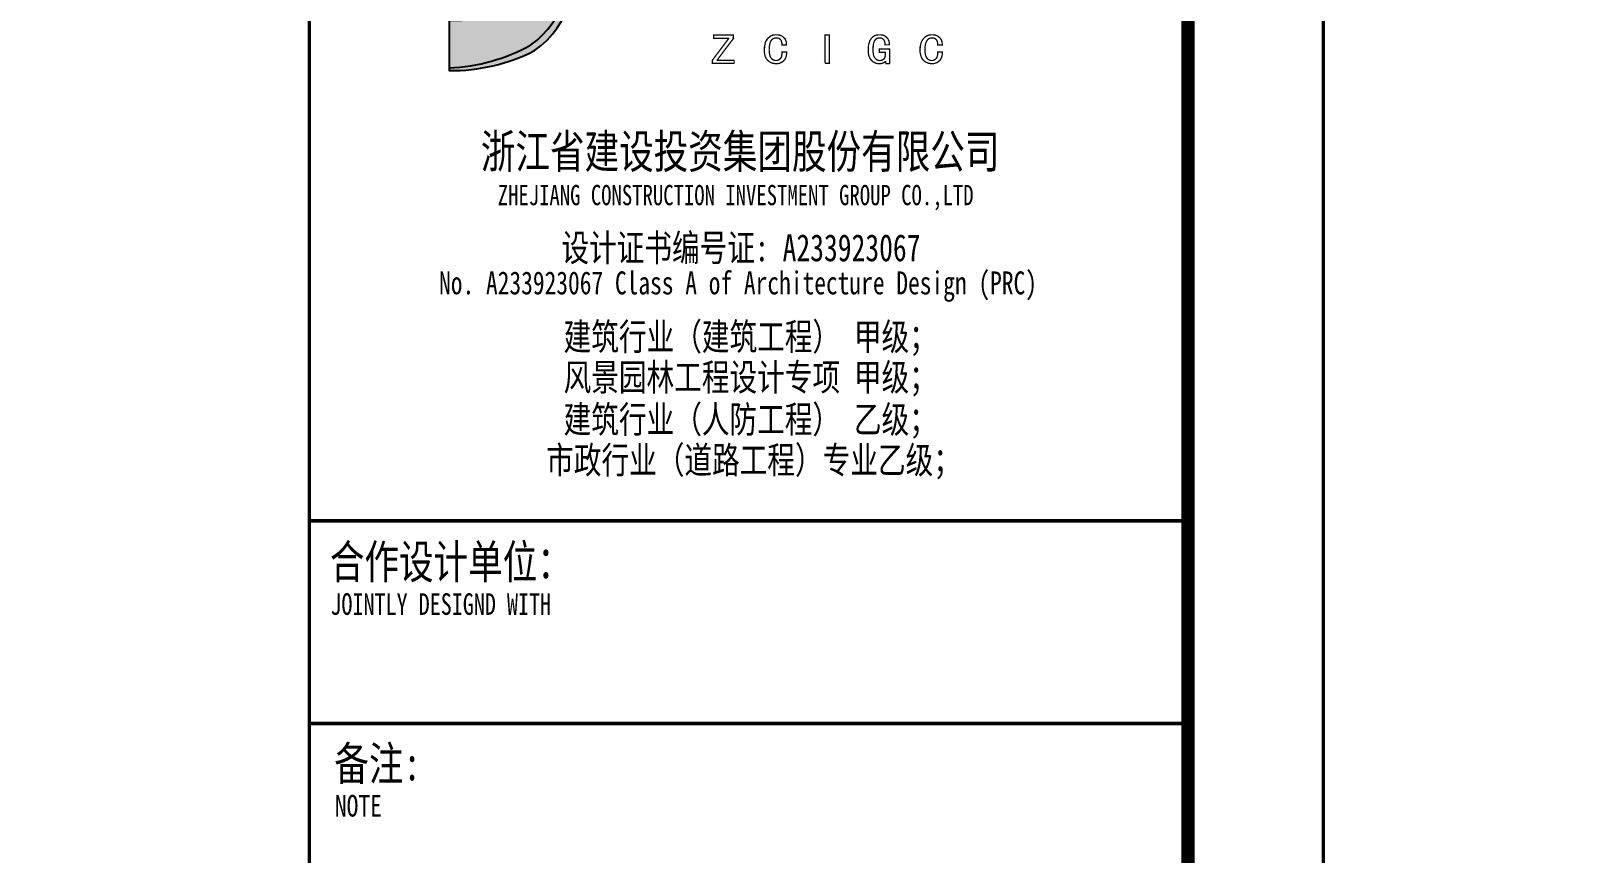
# Model space of a CAD drawing. Extents: x 1738711 to 2346805, y 1189731 to 2516152.
# Drawn here: x 2019203 to 2024911, y 1307090 to 1310133 of the extents above; entities that cross this region are included whole.
import ezdxf
from ezdxf.enums import TextEntityAlignment as Align

# ---------------------------------------------------------------- set-up
doc = ezdxf.new("R2010")
doc.units = 0
doc.header["$LTSCALE"] = 1000
doc.header["$MEASUREMENT"] = 0
doc.layers.add('A-文字', color=7, linetype='Continuous')
doc.layers.add('TK', color=4, linetype='Continuous')
doc.styles.add('宋体', font='SIMSUN.TTF', dxfattribs={"width": 0.75})
doc.styles.add('黑体', font='simhei_0.ttf', dxfattribs={"width": 0.9})

# ---------------------------------------------------------------- blocks, each defined once
blk = doc.blocks.new('资质')
h = blk.add_hatch(color=172)
h.dxf.hatch_style = 1
edge = h.paths.add_edge_path()
edge.add_arc((1560, 4326), 584, 319.0868, 358.9838, ccw=False)
edge.add_arc((1305, 4938), 1215, 269.0491, 305.0252, ccw=False)
edge.add_line((1284, 3723), (1284, 3353))
edge.add_arc((1232, 4706), 1354, 272.2027, 299.0239)
edge.add_arc((1467, 4096), 712, 306.3432, 377.9475)
h = blk.add_hatch(color=172)
h.dxf.hatch_style = 1
edge = h.paths.add_edge_path()
edge.add_arc((1548, 4309), 596, -40.4752, 0.596, ccw=False)
edge.add_arc((1305, 4917), 1215, 269.0491, 305.0252, ccw=False)
edge.add_line((1284, 3702), (1284, 3332))
edge.add_arc((1299, 4693), 1361, 269.4018, 296.9937)
edge.add_arc((1525, 4036), 680, 305.1311, 384.2469)
at = {"color": 172}
for points in [[(2145, 4315, -0.175863), (2002, 3943, -0.158277), (1284, 3723), (1284, 3353, 0.117567), (1889, 3522, 0.323012)], [(2145, 4315, -0.18115), (2002, 3922, -0.158277), (1284, 3702), (1284, 3332, 0.120977), (1916, 3480, 0.359607)]]:
    blk.add_lwpolyline(points, format="xyb", close=True, dxfattribs=at)
at = {"layer": 'A-文字', "const_width": 9.6}
for points in [[(3296, 3386), (3328, 3386), (3391, 3386), (3391, 3386), (3392, 3387), (3392, 3387), (3392, 3396), (3392, 3400), (3392, 3409), (3342, 3409), (3317, 3409), (3267, 3409), (3267, 3410), (3267, 3410), (3267, 3411), (3315, 3475), (3339, 3507), (3387, 3570), (3386, 3571), (3387, 3571), (3387, 3571), (3387, 3581), (3387, 3585), (3387, 3595), (3329, 3595), (3299, 3595), (3241, 3595), (3241, 3586), (3241, 3581), (3241, 3572), (3284, 3572), (3306, 3572), (3349, 3572), (3349, 3572), (3350, 3572), (3350, 3572), (3351, 3572), (3352, 3572), (3352, 3571), (3352, 3570), (3352, 3570), (3351, 3569), (3303, 3505), (3279, 3473), (3231, 3409), (3231, 3401), (3231, 3396), (3231, 3387), (3232, 3387), (3232, 3387), (3232, 3386)], [(3703, 3383), (3703, 3383), (3703, 3384), (3708, 3384), (3710, 3384), (3714, 3384), (3722, 3385), (3725, 3386), (3733, 3389), (3739, 3391), (3742, 3393), (3747, 3396), (3753, 3400), (3756, 3402), (3760, 3407), (3762, 3410), (3764, 3411), (3766, 3413), (3770, 3420), (3771, 3423), (3774, 3430), (3775, 3432), (3775, 3433), (3776, 3435), (3777, 3439), (3777, 3440), (3778, 3443), (3779, 3449), (3779, 3451), (3780, 3457), (3780, 3460), (3780, 3462), (3780, 3465), (3781, 3466), (3781, 3467), (3780, 3468), (3780, 3469), (3780, 3469), (3779, 3469), (3766, 3469), (3760, 3469), (3747, 3469), (3747, 3469), (3746, 3469), (3746, 3469), (3746, 3465), (3746, 3463), (3746, 3459), (3746, 3459), (3746, 3459), (3745, 3459), (3745, 3456), (3745, 3454), (3745, 3451), (3744, 3450), (3744, 3449), (3744, 3447), (3744, 3444), (3744, 3443), (3743, 3440), (3742, 3435), (3741, 3432), (3738, 3427), (3736, 3424), (3735, 3422), (3732, 3419), (3729, 3417), (3728, 3416), (3726, 3414), (3721, 3411), (3718, 3410), (3712, 3408), (3707, 3407), (3705, 3407), (3699, 3407), (3694, 3407), (3691, 3408), (3686, 3410), (3682, 3411), (3680, 3412), (3676, 3415), (3672, 3417), (3671, 3419), (3668, 3422), (3666, 3424), (3665, 3425), (3663, 3427), (3660, 3433), (3659, 3437), (3657, 3443), (3656, 3446), (3656, 3447), (3655, 3449), (3655, 3452), (3654, 3453), (3654, 3456), (3653, 3460), (3653, 3462), (3652, 3467), (3652, 3471), (3652, 3473), (3652, 3478), (3652, 3478), (3652, 3478), (3651, 3478), (3651, 3485), (3651, 3488), (3651, 3495), (3652, 3495), (3652, 3495), (3652, 3495), (3652, 3500), (3652, 3503), (3652, 3507), (3652, 3507), (3652, 3507), (3653, 3507), (3653, 3509), (3653, 3510), (3653, 3512), (3653, 3513), (3653, 3513), (3653, 3514), (3654, 3518), (3654, 3520), (3654, 3523), (3656, 3531), (3657, 3535), (3660, 3543), (3662, 3546), (3663, 3548), (3664, 3552), (3668, 3556), (3669, 3559), (3673, 3563), (3677, 3566), (3680, 3568), (3685, 3570), (3688, 3571), (3690, 3572), (3693, 3573), (3695, 3573), (3696, 3573), (3697, 3574), (3703, 3574), (3706, 3574), (3711, 3574), (3717, 3573), (3720, 3572), (3726, 3569), (3727, 3568), (3728, 3568), (3729, 3567), (3732, 3564), (3733, 3563), (3736, 3561), (3739, 3556), (3741, 3553), (3742, 3547), (3743, 3545), (3743, 3544), (3744, 3543), (3744, 3537), (3745, 3535), (3746, 3529), (3746, 3526), (3746, 3524), (3746, 3521), (3759, 3521), (3766, 3521), (3779, 3521), (3779, 3521), (3779, 3521), (3779, 3521), (3779, 3525), (3779, 3527), (3779, 3530), (3779, 3530), (3779, 3530), (3779, 3530), (3779, 3533), (3779, 3534), (3779, 3537), (3778, 3543), (3777, 3546), (3775, 3552), (3774, 3554), (3774, 3555), (3773, 3557), (3772, 3560), (3771, 3561), (3770, 3564), (3769, 3565), (3769, 3566), (3767, 3567), (3768, 3568), (3767, 3568), (3766, 3569), (3764, 3572), (3762, 3574), (3759, 3577), (3755, 3580), (3753, 3581), (3750, 3585), (3744, 3588), (3742, 3589), (3736, 3592), (3735, 3592), (3734, 3592), (3733, 3593), (3732, 3594), (3732, 3594), (3731, 3594), (3728, 3595), (3726, 3595), (3723, 3596), (3719, 3596), (3717, 3596), (3713, 3597), (3706, 3597), (3702, 3597), (3695, 3597), (3685, 3596), (3680, 3595), (3671, 3591), (3666, 3589), (3663, 3588), (3659, 3585), (3657, 3584), (3656, 3584), (3655, 3582), (3650, 3579), (3648, 3577), (3643, 3573), (3639, 3567), (3637, 3564), (3632, 3559), (3632, 3558), (3632, 3557), (3631, 3557), (3629, 3553), (3629, 3552), (3627, 3549), (3623, 3540), (3622, 3535), (3620, 3526), (3619, 3523), (3619, 3522), (3618, 3519), (3618, 3516), (3618, 3514), (3617, 3511), (3617, 3508), (3617, 3507), (3617, 3504), (3616, 3504), (3616, 3504), (3616, 3504), (3616, 3500), (3616, 3498), (3616, 3493), (3616, 3493), (3616, 3493), (3615, 3493), (3615, 3486), (3615, 3483), (3615, 3475), (3616, 3475), (3616, 3475), (3616, 3475), (3616, 3472), (3616, 3470), (3616, 3466), (3617, 3456), (3619, 3450), (3621, 3440), (3623, 3433), (3625, 3430), (3628, 3424), (3629, 3422), (3630, 3421), (3632, 3419), (3634, 3416), (3634, 3415), (3636, 3412), (3639, 3409), (3640, 3408), (3643, 3406), (3646, 3403), (3648, 3402), (3651, 3399), (3652, 3399), (3653, 3398), (3653, 3398), (3660, 3393), (3663, 3392), (3671, 3389), (3674, 3388), (3676, 3387), (3679, 3386), (3682, 3386), (3683, 3386), (3686, 3385), (3688, 3385), (3689, 3385), (3691, 3384), (3695, 3384), (3698, 3384), (3702, 3384), (3702, 3384), (3702, 3384), (3702, 3383)], [(4076, 3386), (4083, 3386), (4096, 3386), (4096, 3387), (4097, 3387), (4097, 3388), (4097, 3470), (4097, 3511), (4097, 3594), (4097, 3594), (4097, 3594), (4097, 3595), (4083, 3595), (4076, 3595), (4063, 3595), (4063, 3511), (4063, 3470), (4063, 3387), (4063, 3387), (4064, 3386), (4063, 3386)], [(4465, 3383), (4466, 3383), (4466, 3384), (4470, 3384), (4472, 3384), (4476, 3384), (4483, 3385), (4487, 3386), (4494, 3389), (4499, 3391), (4501, 3392), (4506, 3396), (4508, 3397), (4508, 3398), (4510, 3399), (4511, 3399), (4512, 3399), (4512, 3399), (4512, 3396), (4512, 3395), (4513, 3393), (4514, 3390), (4514, 3389), (4515, 3385), (4515, 3385), (4515, 3385), (4516, 3384), (4516, 3384), (4517, 3384), (4517, 3383), (4526, 3383), (4531, 3383), (4540, 3383), (4541, 3384), (4541, 3384), (4542, 3385), (4542, 3427), (4542, 3448), (4542, 3490), (4541, 3490), (4541, 3491), (4540, 3491), (4510, 3491), (4495, 3491), (4466, 3491), (4466, 3491), (4465, 3491), (4465, 3491), (4465, 3482), (4465, 3477), (4465, 3468), (4483, 3468), (4492, 3468), (4510, 3468), (4510, 3468), (4511, 3467), (4511, 3467), (4511, 3458), (4511, 3453), (4511, 3444), (4510, 3438), (4509, 3436), (4507, 3430), (4506, 3427), (4505, 3426), (4504, 3423), (4503, 3423), (4503, 3422), (4503, 3421), (4500, 3419), (4499, 3418), (4496, 3415), (4492, 3412), (4489, 3411), (4484, 3409), (4482, 3408), (4480, 3408), (4478, 3407), (4475, 3407), (4474, 3407), (4472, 3407), (4470, 3406), (4468, 3406), (4466, 3407), (4462, 3407), (4460, 3408), (4455, 3409), (4450, 3411), (4448, 3413), (4443, 3416), (4442, 3417), (4442, 3417), (4441, 3418), (4438, 3420), (4437, 3421), (4435, 3424), (4433, 3427), (4431, 3429), (4429, 3432), (4426, 3439), (4425, 3442), (4423, 3449), (4423, 3452), (4422, 3453), (4422, 3456), (4422, 3460), (4421, 3462), (4420, 3467), (4420, 3471), (4420, 3473), (4420, 3478), (4420, 3478), (4420, 3478), (4420, 3478), (4420, 3485), (4420, 3489), (4420, 3496), (4420, 3496), (4420, 3496), (4420, 3496), (4420, 3501), (4420, 3504), (4420, 3509), (4420, 3509), (4421, 3509), (4421, 3509), (4421, 3512), (4421, 3513), (4421, 3516), (4422, 3526), (4423, 3531), (4426, 3540), (4426, 3542), (4426, 3543), (4427, 3544), (4429, 3549), (4430, 3552), (4433, 3556), (4434, 3557), (4434, 3558), (4435, 3559), (4438, 3562), (4439, 3564), (4442, 3566), (4445, 3568), (4446, 3569), (4449, 3571), (4450, 3571), (4451, 3571), (4452, 3572), (4454, 3572), (4455, 3572), (4457, 3573), (4458, 3573), (4460, 3573), (4461, 3574), (4467, 3574), (4469, 3574), (4475, 3574), (4481, 3573), (4484, 3572), (4489, 3569), (4493, 3566), (4495, 3565), (4498, 3561), (4502, 3556), (4503, 3553), (4505, 3547), (4506, 3543), (4506, 3541), (4508, 3537), (4507, 3535), (4507, 3534), (4508, 3531), (4508, 3528), (4508, 3527), (4508, 3523), (4509, 3523), (4509, 3523), (4509, 3523), (4521, 3523), (4528, 3523), (4540, 3523), (4540, 3523), (4541, 3523), (4541, 3523), (4541, 3528), (4541, 3530), (4541, 3535), (4539, 3543), (4538, 3548), (4535, 3556), (4533, 3560), (4532, 3562), (4531, 3565), (4527, 3571), (4524, 3574), (4519, 3579), (4516, 3582), (4515, 3583), (4512, 3585), (4511, 3585), (4511, 3586), (4510, 3586), (4509, 3587), (4509, 3587), (4508, 3588), (4506, 3589), (4504, 3590), (4502, 3591), (4497, 3593), (4494, 3594), (4490, 3595), (4487, 3596), (4486, 3596), (4483, 3596), (4480, 3596), (4479, 3596), (4477, 3597), (4469, 3597), (4466, 3597), (4458, 3597), (4456, 3596), (4455, 3596), (4453, 3596), (4450, 3596), (4449, 3596), (4446, 3595), (4442, 3594), (4440, 3593), (4436, 3592), (4432, 3590), (4430, 3589), (4426, 3587), (4421, 3584), (4419, 3582), (4415, 3578), (4410, 3574), (4408, 3572), (4404, 3567), (4400, 3560), (4398, 3556), (4394, 3549), (4393, 3545), (4393, 3544), (4391, 3541), (4391, 3539), (4391, 3538), (4390, 3536), (4389, 3533), (4389, 3531), (4388, 3528), (4388, 3527), (4387, 3526), (4387, 3525), (4387, 3521), (4386, 3520), (4386, 3517), (4386, 3515), (4386, 3513), (4385, 3511), (4385, 3509), (4385, 3507), (4385, 3505), (4385, 3505), (4384, 3505), (4384, 3505), (4384, 3500), (4384, 3498), (4384, 3493), (4384, 3493), (4384, 3493), (4384, 3493), (4384, 3486), (4384, 3483), (4384, 3475), (4384, 3475), (4384, 3475), (4384, 3475), (4384, 3471), (4384, 3469), (4384, 3465), (4385, 3463), (4385, 3462), (4385, 3459), (4386, 3456), (4386, 3455), (4387, 3451), (4388, 3443), (4389, 3439), (4393, 3431), (4395, 3425), (4397, 3422), (4401, 3416), (4402, 3414), (4403, 3413), (4405, 3411), (4407, 3409), (4409, 3407), (4412, 3404), (4415, 3402), (4417, 3400), (4420, 3397), (4421, 3397), (4422, 3397), (4422, 3396), (4428, 3393), (4430, 3392), (4436, 3389), (4439, 3388), (4441, 3387), (4444, 3386), (4448, 3386), (4450, 3385), (4454, 3384), (4458, 3384), (4460, 3384), (4464, 3384), (4464, 3384), (4464, 3384), (4464, 3383)], [(4855, 3383), (4856, 3383), (4856, 3384), (4860, 3384), (4862, 3384), (4866, 3384), (4874, 3385), (4878, 3386), (4885, 3389), (4891, 3391), (4894, 3393), (4900, 3396), (4905, 3400), (4908, 3402), (4913, 3407), (4915, 3410), (4916, 3411), (4918, 3413), (4922, 3420), (4924, 3423), (4926, 3430), (4927, 3432), (4927, 3433), (4928, 3435), (4929, 3439), (4929, 3440), (4930, 3443), (4931, 3449), (4931, 3451), (4932, 3457), (4932, 3460), (4932, 3462), (4932, 3465), (4933, 3466), (4933, 3467), (4933, 3468), (4932, 3469), (4932, 3469), (4931, 3469), (4918, 3469), (4912, 3469), (4899, 3469), (4899, 3469), (4899, 3469), (4898, 3469), (4898, 3465), (4898, 3463), (4898, 3459), (4898, 3459), (4898, 3459), (4898, 3459), (4898, 3456), (4898, 3454), (4898, 3451), (4897, 3450), (4897, 3449), (4897, 3447), (4896, 3444), (4896, 3443), (4895, 3440), (4894, 3435), (4893, 3432), (4891, 3427), (4888, 3424), (4887, 3422), (4884, 3419), (4881, 3417), (4880, 3416), (4878, 3414), (4873, 3411), (4870, 3410), (4865, 3408), (4860, 3407), (4857, 3407), (4852, 3407), (4846, 3407), (4843, 3408), (4838, 3410), (4834, 3411), (4832, 3412), (4828, 3415), (4825, 3417), (4823, 3419), (4821, 3422), (4819, 3424), (4818, 3425), (4816, 3427), (4813, 3433), (4811, 3437), (4809, 3443), (4808, 3446), (4808, 3447), (4807, 3449), (4807, 3452), (4807, 3453), (4806, 3456), (4806, 3460), (4805, 3462), (4804, 3467), (4804, 3471), (4804, 3473), (4804, 3478), (4804, 3478), (4804, 3478), (4804, 3478), (4804, 3485), (4804, 3488), (4804, 3495), (4804, 3495), (4804, 3495), (4804, 3495), (4804, 3500), (4804, 3503), (4804, 3507), (4805, 3507), (4805, 3507), (4805, 3507), (4805, 3509), (4805, 3510), (4805, 3512), (4805, 3513), (4805, 3513), (4805, 3514), (4806, 3518), (4806, 3520), (4807, 3523), (4808, 3531), (4809, 3535), (4812, 3543), (4814, 3546), (4815, 3548), (4817, 3552), (4820, 3556), (4822, 3559), (4825, 3563), (4830, 3566), (4832, 3568), (4837, 3570), (4841, 3571), (4842, 3572), (4846, 3573), (4847, 3573), (4848, 3573), (4849, 3574), (4855, 3574), (4858, 3574), (4864, 3574), (4870, 3573), (4873, 3572), (4878, 3569), (4880, 3568), (4880, 3568), (4882, 3567), (4884, 3564), (4885, 3563), (4888, 3561), (4891, 3556), (4893, 3553), (4895, 3547), (4895, 3545), (4895, 3544), (4896, 3543), (4897, 3537), (4897, 3535), (4898, 3529), (4898, 3526), (4898, 3524), (4898, 3521), (4911, 3521), (4918, 3521), (4931, 3521), (4931, 3521), (4931, 3521), (4932, 3521), (4932, 3525), (4932, 3527), (4932, 3530), (4931, 3530), (4931, 3530), (4931, 3530), (4931, 3533), (4931, 3534), (4931, 3537), (4930, 3543), (4929, 3546), (4927, 3552), (4927, 3554), (4926, 3555), (4925, 3557), (4924, 3560), (4923, 3561), (4922, 3564), (4921, 3565), (4921, 3566), (4920, 3567), (4920, 3568), (4919, 3568), (4919, 3569), (4916, 3572), (4915, 3574), (4911, 3577), (4907, 3580), (4906, 3581), (4902, 3585), (4897, 3588), (4894, 3589), (4888, 3592), (4887, 3592), (4886, 3592), (4885, 3593), (4884, 3594), (4884, 3594), (4883, 3594), (4880, 3595), (4878, 3595), (4875, 3596), (4871, 3596), (4869, 3596), (4866, 3597), (4858, 3597), (4854, 3597), (4847, 3597), (4837, 3596), (4832, 3595), (4823, 3591), (4818, 3589), (4815, 3588), (4811, 3585), (4809, 3584), (4808, 3584), (4807, 3582), (4802, 3579), (4800, 3577), (4796, 3573), (4791, 3567), (4789, 3564), (4784, 3559), (4784, 3558), (4784, 3557), (4783, 3557), (4782, 3553), (4781, 3552), (4779, 3549), (4776, 3540), (4774, 3535), (4772, 3526), (4771, 3523), (4771, 3522), (4771, 3519), (4770, 3516), (4770, 3514), (4769, 3511), (4769, 3508), (4769, 3507), (4769, 3504), (4769, 3504), (4769, 3504), (4768, 3504), (4768, 3500), (4768, 3498), (4768, 3493), (4768, 3493), (4768, 3493), (4768, 3493), (4768, 3486), (4768, 3483), (4768, 3475), (4768, 3475), (4768, 3475), (4768, 3475), (4768, 3472), (4768, 3470), (4768, 3466), (4770, 3456), (4771, 3450), (4774, 3440), (4776, 3433), (4777, 3430), (4781, 3424), (4782, 3422), (4782, 3421), (4784, 3419), (4786, 3416), (4787, 3415), (4789, 3412), (4791, 3409), (4792, 3408), (4795, 3406), (4799, 3403), (4800, 3402), (4804, 3399), (4805, 3399), (4805, 3398), (4806, 3398), (4812, 3393), (4816, 3392), (4823, 3389), (4826, 3388), (4828, 3387), (4832, 3386), (4834, 3386), (4836, 3386), (4838, 3385), (4840, 3385), (4841, 3385), (4843, 3384), (4848, 3384), (4850, 3384), (4854, 3384), (4854, 3384), (4854, 3384), (4854, 3383)]]:
    blk.add_lwpolyline(points, close=True, dxfattribs=at)
at = {"layer": 'TK', "color": 7, "const_width": 25}
blk.add_lwpolyline([(250, 8700), (6750, 8700), (6750, 0), (250, 0)], close=True, dxfattribs=at)
at = {"layer": 'TK', "color": 7, "style": '宋体', "width": 0.75}
for s, height, p in [('浙江省建设投资集团股份有限公司', 250, (1518, 2609)), ('ZHEJIANG CONSTRUCTION INVESTMENT GROUP CO.,LTD ', 150, (1643, 2336)), ('设计证书编号证: A233923067 ', 200, (2114, 1921)), ('No. A233923067 Class A of Architecture Design (PRC)', 170, (1209, 1676)), ('建筑行业（建筑工程） 甲级；', 200, (2130, 1263)), ('风景园林工程设计专项 甲级；', 200, (2130, 963)), ('建筑行业（人防工程） 乙级；', 200, (2130, 651)), ('市政行业（道路工程）专业乙级；', 200, (2001, 350))]:
    blk.add_text(s, height=height, dxfattribs=at).set_placement(p)
blk = doc.blocks.new('hjashrtahreahe')
at = {"layer": 'TK', "color": 7, "const_width": 25}
blk.add_lwpolyline([(0, 59400), (84100, 59400), (84100, 0), (0, 0)], close=True, dxfattribs=at)
at = {"layer": 'TK', "color": 3, "const_width": 100}
blk.add_lwpolyline([(2500, 1000), (2500, 58400), (83100, 58400), (83100, 1000)], close=True, dxfattribs=at)
at = {"layer": 'TK', "color": 7, "const_width": 25}
for points in [[(76600, 58400), (76600, 1000)], [(76600, 49700), (83100, 49700)], [(76600, 48200), (83100, 48200)]]:
    blk.add_lwpolyline(points, dxfattribs=at)
at = {"layer": 'TK', "color": 1}
blk.add_blockref('资质', (76350, 49700), dxfattribs=at)
at = {"layer": 'TK', "color": 7}
for s, height, style, width, p in [('合作设计单位：', 250, '宋体', 0.75, (76751, 49272)), ('JOINTLY DESIGND WITH', 160, '宋体', 0.75, (76755, 49004)), ('备注:', 250, '宋体', 0.75, (76784, 47779)), ('NOTE', 160, '黑体', 0.8, (76788, 47511))]:
    blk.add_text(s, height=height, dxfattribs=dict(at, style=style, width=width)).set_placement(p)
at = {"layer": 'TK', "style": '宋体', "width": 0.75}
for tag, height, p in [('项目负责人', 350, (6003, 57089)), ('专业负责人', 350, (6003, 56224)), ('设计人', 350, (6003, 55419)), ('版号1', 250, (77304, 22193)), ('时间1', 250, (82405, 22193)), ('版号2', 250, (77304, 21593)), ('时间2', 250, (82405, 21593)), ('版号3', 250, (77304, 20993)), ('时间3', 250, (82405, 20993)), ('建筑会签', 0.0001, (78978, 2403)), ('电气会签', 0.0001, (82128, 2403)), ('结构会签', 0.0001, (78978, 1803)), ('暖通会签', 0.0001, (82128, 1803)), ('给排水会签', 0.0001, (78978, 1250)), ('智能化会签', 0.0001, (82128, 1250))]:
    blk.add_attdef(tag, text='', height=height, dxfattribs=at).set_placement(p, align=Align.CENTER)
for tag, p in [('合作设计单位', (80816, 48986)), ('版号说明1', (79854, 22318)), ('版号说明2', (79854, 21718)), ('版号说明3', (79854, 21118)), ('浙江绿储科技有限公司', (80545, 16036)), ('百兆瓦级集中式熔盐储能关键', (80545, 14953)), ('设备研发及制造基地项目', (80545, 14603)), ('1#研发楼', (80545, 13636)), ('图名', (80545, 12436)), ('工程编号', (78978, 11461)), ('子项编号', (82128, 11461)), ('建筑', (78978, 10711)), ('图号', (82128, 10711)), ('施工图', (78978, 9961)), ('2023.03', (82128, 9961)), ('审定', (79353, 8461)), ('审核', (79353, 7711)), ('工程负责', (79353, 6961)), ('专业负责', (79353, 6211)), ('设计', (79353, 5461)), ('制图', (79353, 4711)), ('校对', (79353, 3961))]:
    blk.add_attdef(tag, text='', height=250, dxfattribs=at).set_placement(p, align=Align.MIDDLE_CENTER)

msp = doc.modelspace()

# ---------------------------------------------------------------- block references
at = {"xscale": 0.5, "yscale": 0.5, "zscale": 0.5}
for p in [(1981933.1, 1283470.1), (2023983.1, 1283470.1)]:
    msp.add_blockref('hjashrtahreahe', p, dxfattribs=at)

doc.saveas('drawing.dxf')
